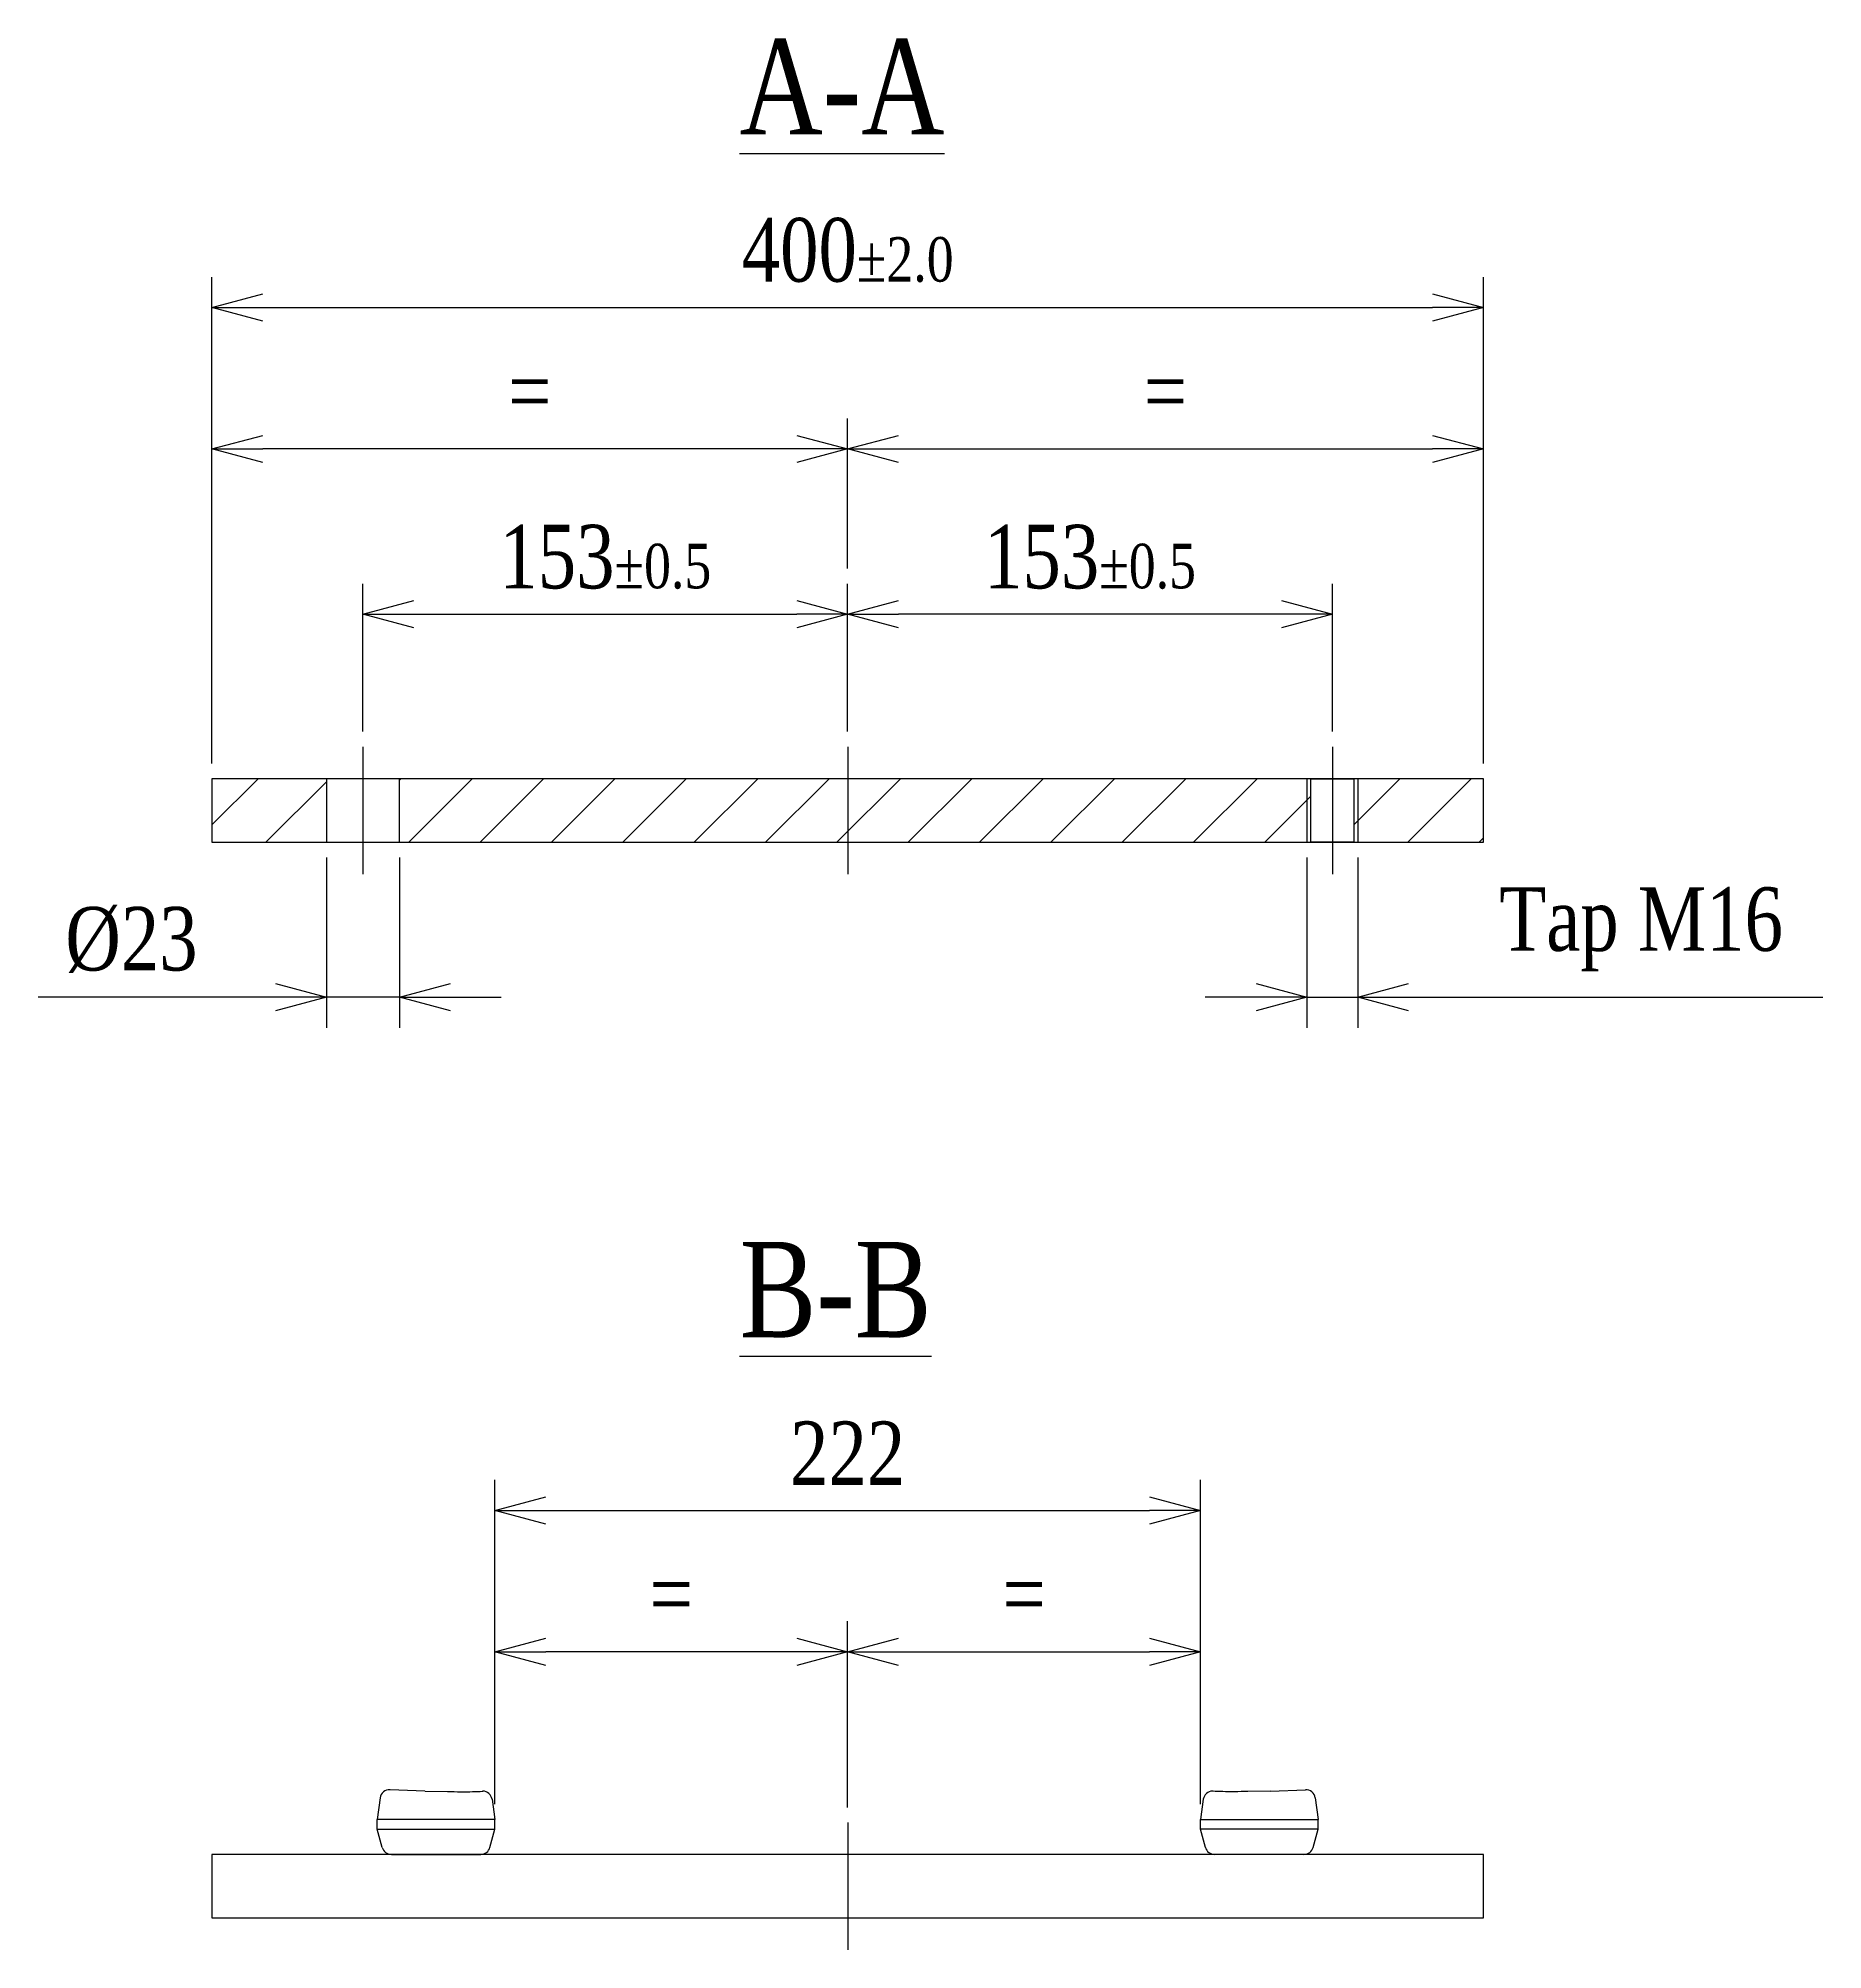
# Model space of a CAD drawing. Header units: millimetres. Extents: x -19541 to 104079, y -3200 to 10399.
# Drawn here: x -6658 to -6096, y 5876 to 6477 of the extents above; entities that cross this region are included whole.
import ezdxf

# ---------------------------------------------------------------- set-up
doc = ezdxf.new("R2010")
doc.units = ezdxf.units.MM
doc.layers.add('KTHUOC', color=2, linetype='Continuous')
doc.layers.add('TK2', color=251, linetype='Continuous')
doc.styles.add('Thuong', font='vntime.shx', dxfattribs={"width": 0.8})
doc.dimstyles.new('LAYOUT', dxfattribs={"dimscale": 0, "dimtxt": 2.5, "dimasz": 2, "dimexe": 1.2, "dimexo": 0.6, "dimgap": 1, "dimtad": 1, "dimtoh": 1, "dimdec": 0, "dimzin": 12, "dimdsep": 46, "dimtxsty": 'Thuong', "dimblk": 'OPEN30', "dimcen": 0, "dimclrd": 256, "dimclre": 256, "dimadec": 1, "dimazin": 3, "dimtfac": 1, "dimtdec": 0, "dimtmove": 0, "dimatfit": 3, "dimldrblk": 'OPEN30', "dimfxl": 1, "dimtzin": 0, "dimarcsym": 2})

# ---------------------------------------------------------------- blocks, each defined once
blk = doc.blocks.new('_Open30')
at = {"color": 0, "linetype": 'ByBlock', "lineweight": -2}
for p, q in [((-1, 0.268), (0, 0)), ((0, 0), (-1, -0.268)), ((0, 0), (-1, 0))]:
    blk.add_line(p, q, dxfattribs=at)
blk = doc.blocks.new('*D279')
at = {"lineweight": -2, "transparency": 16777216}
for p, q in [((-6603, 6249.05), (-6603, 6402.1)), ((-6203, 6249.05), (-6203, 6402.1)), ((-6587, 6392.5), (-6219, 6392.5))]:
    blk.add_line(p, q, dxfattribs=at)
at = {"layer": 'Defpoints', "color": 0, "transparency": 16777216}
for p in [(-6203, 6392.5), (-6603, 6244.25), (-6203, 6244.25)]:
    blk.add_point(p, dxfattribs=at)
at = {"lineweight": -2, "transparency": 16777216, "xscale": 16, "yscale": 16, "zscale": 16, "rotation": 180}
blk.add_blockref('_Open30', (-6603, 6392.5), dxfattribs=at)
at = {"lineweight": -2, "transparency": 16777216, "xscale": 16, "yscale": 16, "zscale": 16}
blk.add_blockref('_Open30', (-6203, 6392.5), dxfattribs=at)
at = {"color": 0, "transparency": 16777216, "insert": (-6403, 6410.5), "char_height": 20, "attachment_point": 5, "style": 'Thuong'}
blk.add_mtext('400{\\H14;±2.0}', dxfattribs=at)
blk = doc.blocks.new('*D280')
at = {"lineweight": -2, "transparency": 16777216}
for p, q in [((-6567, 6219.45), (-6567, 6165.9)), ((-6544, 6219.45), (-6544, 6165.9)), ((-6583, 6175.5), (-6657.66, 6175.5)), ((-6544, 6175.5), (-6567, 6175.5)), ((-6528, 6175.5), (-6512, 6175.5))]:
    blk.add_line(p, q, dxfattribs=at)
at = {"layer": 'Defpoints', "color": 0, "transparency": 16777216}
for p in [(-6567, 6224.25), (-6544, 6224.25), (-6567, 6175.5)]:
    blk.add_point(p, dxfattribs=at)
at = {"lineweight": -2, "transparency": 16777216, "xscale": 16, "yscale": 16, "zscale": 16}
blk.add_blockref('_Open30', (-6567, 6175.5), dxfattribs=at)
at = {"lineweight": -2, "transparency": 16777216, "xscale": 16, "yscale": 16, "zscale": 16, "rotation": 180}
blk.add_blockref('_Open30', (-6544, 6175.5), dxfattribs=at)
at = {"color": 0, "transparency": 16777216, "insert": (-6628.33, 6193.5), "char_height": 20, "attachment_point": 5, "style": 'Thuong'}
blk.add_mtext('%%C23', dxfattribs=at)
blk = doc.blocks.new('*D281')
at = {"lineweight": -2, "transparency": 16777216}
for p, q in [((-6555.5, 6259.05), (-6555.5, 6305.6)), ((-6403, 6259.05), (-6403, 6305.6)), ((-6539.5, 6296), (-6419, 6296))]:
    blk.add_line(p, q, dxfattribs=at)
at = {"layer": 'Defpoints', "color": 0, "transparency": 16777216}
for p in [(-6403, 6296), (-6555.5, 6254.25), (-6403, 6254.25)]:
    blk.add_point(p, dxfattribs=at)
at = {"lineweight": -2, "transparency": 16777216, "xscale": 16, "yscale": 16, "zscale": 16, "rotation": 180}
blk.add_blockref('_Open30', (-6555.5, 6296), dxfattribs=at)
at = {"lineweight": -2, "transparency": 16777216, "xscale": 16, "yscale": 16, "zscale": 16}
blk.add_blockref('_Open30', (-6403, 6296), dxfattribs=at)
at = {"color": 0, "transparency": 16777216, "insert": (-6479.25, 6314), "char_height": 20, "attachment_point": 5, "style": 'Thuong'}
blk.add_mtext('153{\\H14;±0.5}', dxfattribs=at)
blk = doc.blocks.new('*D282')
at = {"lineweight": -2, "transparency": 16777216}
for p, q in [((-6403, 6259.05), (-6403, 6305.6)), ((-6250.5, 6259.05), (-6250.5, 6305.6)), ((-6266.5, 6296), (-6387, 6296))]:
    blk.add_line(p, q, dxfattribs=at)
at = {"layer": 'Defpoints', "color": 0, "transparency": 16777216}
for p in [(-6403, 6296), (-6403, 6254.25), (-6250.5, 6254.25)]:
    blk.add_point(p, dxfattribs=at)
at = {"lineweight": -2, "transparency": 16777216, "xscale": 16, "yscale": 16, "zscale": 16, "rotation": 180}
blk.add_blockref('_Open30', (-6403, 6296), dxfattribs=at)
at = {"lineweight": -2, "transparency": 16777216, "xscale": 16, "yscale": 16, "zscale": 16}
blk.add_blockref('_Open30', (-6250.5, 6296), dxfattribs=at)
at = {"color": 0, "transparency": 16777216, "insert": (-6326.75, 6314), "char_height": 20, "attachment_point": 5, "style": 'Thuong'}
blk.add_mtext('153{\\H14;±0.5}', dxfattribs=at)
blk = doc.blocks.new('*D283')
at = {"lineweight": -2, "transparency": 16777216}
for p, q in [((-6603, 6249.05), (-6603, 6357.6)), ((-6403, 6310.4), (-6403, 6357.6)), ((-6419, 6348), (-6587, 6348))]:
    blk.add_line(p, q, dxfattribs=at)
at = {"layer": 'Defpoints', "color": 0, "transparency": 16777216}
for p in [(-6603, 6348), (-6403, 6305.6), (-6603, 6244.25)]:
    blk.add_point(p, dxfattribs=at)
at = {"lineweight": -2, "transparency": 16777216, "xscale": 16, "yscale": 16, "zscale": 16, "rotation": 180}
blk.add_blockref('_Open30', (-6603, 6348), dxfattribs=at)
at = {"lineweight": -2, "transparency": 16777216, "xscale": 16, "yscale": 16, "zscale": 16}
blk.add_blockref('_Open30', (-6403, 6348), dxfattribs=at)
at = {"color": 0, "transparency": 16777216, "insert": (-6503, 6366), "char_height": 20, "attachment_point": 5, "style": 'Thuong'}
blk.add_mtext('=', dxfattribs=at)
blk = doc.blocks.new('*D284')
at = {"lineweight": -2, "transparency": 16777216}
for p, q in [((-6403, 6310.4), (-6403, 6357.6)), ((-6203, 6249.05), (-6203, 6357.6)), ((-6387, 6348), (-6219, 6348))]:
    blk.add_line(p, q, dxfattribs=at)
at = {"layer": 'Defpoints', "color": 0, "transparency": 16777216}
for p in [(-6203, 6348), (-6403, 6305.6), (-6203, 6244.25)]:
    blk.add_point(p, dxfattribs=at)
at = {"lineweight": -2, "transparency": 16777216, "xscale": 16, "yscale": 16, "zscale": 16, "rotation": 180}
blk.add_blockref('_Open30', (-6403, 6348), dxfattribs=at)
at = {"lineweight": -2, "transparency": 16777216, "xscale": 16, "yscale": 16, "zscale": 16}
blk.add_blockref('_Open30', (-6203, 6348), dxfattribs=at)
at = {"color": 0, "transparency": 16777216, "insert": (-6303, 6366), "char_height": 20, "attachment_point": 5, "style": 'Thuong'}
blk.add_mtext('=', dxfattribs=at)
blk = doc.blocks.new('*D291')
at = {"lineweight": -2, "transparency": 16777216}
for p, q in [((-6514, 5921.55), (-6514, 6023.6)), ((-6292, 5921.55), (-6292, 6023.6)), ((-6498, 6014), (-6308, 6014))]:
    blk.add_line(p, q, dxfattribs=at)
at = {"layer": 'Defpoints', "color": 0, "transparency": 16777216}
for p in [(-6292, 6014), (-6514, 5916.75), (-6292, 5916.75)]:
    blk.add_point(p, dxfattribs=at)
at = {"lineweight": -2, "transparency": 16777216, "xscale": 16, "yscale": 16, "zscale": 16, "rotation": 180}
blk.add_blockref('_Open30', (-6514, 6014), dxfattribs=at)
at = {"lineweight": -2, "transparency": 16777216, "xscale": 16, "yscale": 16, "zscale": 16}
blk.add_blockref('_Open30', (-6292, 6014), dxfattribs=at)
at = {"color": 0, "transparency": 16777216, "insert": (-6403, 6032), "char_height": 20, "attachment_point": 5, "style": 'Thuong'}
blk.add_mtext('222', dxfattribs=at)
blk = doc.blocks.new('*D294')
at = {"lineweight": -2, "transparency": 16777216}
for p, q in [((-6514, 5921.55), (-6514, 5979.1)), ((-6403, 5920.55), (-6403, 5979.1)), ((-6419, 5969.5), (-6498, 5969.5))]:
    blk.add_line(p, q, dxfattribs=at)
at = {"layer": 'Defpoints', "color": 0, "transparency": 16777216}
for p in [(-6514, 5969.5), (-6514, 5916.75), (-6403, 5915.75)]:
    blk.add_point(p, dxfattribs=at)
at = {"lineweight": -2, "transparency": 16777216, "xscale": 16, "yscale": 16, "zscale": 16, "rotation": 180}
blk.add_blockref('_Open30', (-6514, 5969.5), dxfattribs=at)
at = {"lineweight": -2, "transparency": 16777216, "xscale": 16, "yscale": 16, "zscale": 16}
blk.add_blockref('_Open30', (-6403, 5969.5), dxfattribs=at)
at = {"color": 0, "transparency": 16777216, "insert": (-6458.5, 5987.5), "char_height": 20, "attachment_point": 5, "style": 'Thuong'}
blk.add_mtext('=', dxfattribs=at)
blk = doc.blocks.new('*D295')
at = {"lineweight": -2, "transparency": 16777216}
for p, q in [((-6403, 5920.55), (-6403, 5979.1)), ((-6292, 5921.55), (-6292, 5979.1)), ((-6387, 5969.5), (-6308, 5969.5))]:
    blk.add_line(p, q, dxfattribs=at)
at = {"layer": 'Defpoints', "color": 0, "transparency": 16777216}
for p in [(-6292, 5969.5), (-6403, 5915.75), (-6292, 5916.75)]:
    blk.add_point(p, dxfattribs=at)
at = {"lineweight": -2, "transparency": 16777216, "xscale": 16, "yscale": 16, "zscale": 16, "rotation": 180}
blk.add_blockref('_Open30', (-6403, 5969.5), dxfattribs=at)
at = {"lineweight": -2, "transparency": 16777216, "xscale": 16, "yscale": 16, "zscale": 16}
blk.add_blockref('_Open30', (-6292, 5969.5), dxfattribs=at)
at = {"color": 0, "transparency": 16777216, "insert": (-6347.5, 5987.5), "char_height": 20, "attachment_point": 5, "style": 'Thuong'}
blk.add_mtext('=', dxfattribs=at)
blk = doc.blocks.new('*D296')
at = {"lineweight": -2, "transparency": 16777216}
for p, q in [((-6258.5, 6219.45), (-6258.5, 6165.9)), ((-6242.5, 6219.45), (-6242.5, 6165.9)), ((-6274.5, 6175.5), (-6290.5, 6175.5)), ((-6258.5, 6175.5), (-6242.5, 6175.5)), ((-6226.5, 6175.5), (-6096.21, 6175.5))]:
    blk.add_line(p, q, dxfattribs=at)
at = {"layer": 'Defpoints', "color": 0, "transparency": 16777216}
for p in [(-6258.5, 6224.25), (-6242.5, 6224.25), (-6242.5, 6175.5)]:
    blk.add_point(p, dxfattribs=at)
at = {"lineweight": -2, "transparency": 16777216, "xscale": 16, "yscale": 16, "zscale": 16}
blk.add_blockref('_Open30', (-6258.5, 6175.5), dxfattribs=at)
at = {"lineweight": -2, "transparency": 16777216, "xscale": 16, "yscale": 16, "zscale": 16, "rotation": 180}
blk.add_blockref('_Open30', (-6242.5, 6175.5), dxfattribs=at)
at = {"color": 0, "transparency": 16777216, "insert": (-6153.35, 6196.83), "char_height": 20, "attachment_point": 5, "style": 'Thuong'}
blk.add_mtext('Tap M16', dxfattribs=at)

msp = doc.modelspace()

# ---------------------------------------------------------------- hatches: boundary and pattern name
h = msp.add_hatch()
h.set_pattern_fill('ANSI31', color=256, scale=5)
h.set_pattern_definition([(45, (0, -31.5), (-11.22532, 11.22532), [])])
h.paths.add_polyline_path([(-6257.248, 6244.248), (-6402.998, 6244.248), (-6402.998, 6224.248), (-6257.248, 6224.248)])
h.paths.add_polyline_path([(-6402.998, 6244.248), (-6543.998, 6244.248), (-6543.998, 6224.248), (-6402.998, 6224.248)])
h.paths.add_polyline_path([(-6566.998, 6244.248), (-6602.998, 6244.248), (-6602.998, 6224.248), (-6566.998, 6224.248)])
h.paths.add_polyline_path([(-6202.998, 6244.248), (-6243.748, 6244.248), (-6243.748, 6224.248), (-6202.998, 6224.248)])

# ---------------------------------------------------------------- linework, layer by layer
at = {"layer": 'KTHUOC'}
for p, q in [((-6535.995, 5925.661), (-6546.991, 5926.104)), ((-6535.942, 5925.66), (-6528.945, 5925.538)), ((-6270.053, 5925.66), (-6277.05, 5925.538)), ((-6270, 5925.661), (-6259.004, 5926.104)), ((-6550.085, 5923.507), (-6550.995, 5916.748)), ((-6514.89, 5923.1), (-6513.998, 5916.748)), ((-6291.105, 5923.1), (-6291.998, 5916.748)), ((-6255.91, 5923.507), (-6255, 5916.748)), ((-6513.998, 5916.748), (-6550.995, 5916.748)), ((-6550.995, 5913.748), (-6550.995, 5916.748)), ((-6550.995, 5913.748), (-6513.998, 5913.748)), ((-6549.447, 5907.971), (-6550.995, 5913.748)), ((-6515.545, 5907.971), (-6513.998, 5913.748)), ((-6513.998, 5913.748), (-6513.998, 5916.748)), ((-6291.998, 5916.748), (-6255, 5916.748)), ((-6291.998, 5913.748), (-6291.998, 5916.748)), ((-6255, 5913.748), (-6291.998, 5913.748)), ((-6290.45, 5907.971), (-6291.998, 5913.748)), ((-6256.548, 5907.971), (-6255, 5913.748)), ((-6255, 5913.748), (-6255, 5916.748)), ((-6546.549, 5905.748), (-6518.443, 5905.748)), ((-6259.446, 5905.748), (-6287.552, 5905.748))]:
    msp.add_line(p, q, dxfattribs=at)
at = {"layer": 'KTHUOC', "color": 3}
for points in [[(-6602.998, 6224.248), (-6202.998, 6224.248), (-6202.998, 6244.248), (-6602.998, 6244.248)], [(-6566.998, 6224.248), (-6543.998, 6224.248), (-6543.998, 6244.248), (-6566.998, 6244.248)], [(-6243.748, 6224.248), (-6257.248, 6224.248), (-6257.248, 6244.248), (-6243.748, 6244.248)], [(-6602.998, 5885.748), (-6202.998, 5885.748), (-6202.998, 5905.748), (-6602.998, 5905.748)]]:
    msp.add_lwpolyline(points, close=True, dxfattribs=at)
at = {"layer": 'KTHUOC'}
for centre, start, end in [((-6547.112, 5923.106), 87.695425, 172.333294), ((-6517.861, 5922.683), 8, 89.003841), ((-6288.134, 5922.683), 90.996159, 172), ((-6258.883, 5923.106), 7.666706, 92.304575), ((-6546.549, 5908.748), 195, 270), ((-6518.443, 5908.748), 270, 345), ((-6287.552, 5908.748), 195, 270), ((-6259.446, 5908.748), 270, 345)]:
    msp.add_arc(centre, 3, start, end, dxfattribs=at)
for points in [[(-6528.945, 5925.538), (-6527.465, 5925.512), (-6526.04, 5925.495), (-6523.305, 5925.482), (-6522.096, 5925.485), (-6520.528, 5925.505), (-6519.605, 5925.523), (-6518.922, 5925.55), (-6518.079, 5925.598), (-6517.803, 5925.636), (-6517.809, 5925.681)], [(-6277.05, 5925.538), (-6278.531, 5925.512), (-6279.955, 5925.495), (-6282.691, 5925.482), (-6283.899, 5925.485), (-6285.467, 5925.505), (-6286.39, 5925.523), (-6287.074, 5925.55), (-6287.916, 5925.598), (-6288.192, 5925.636), (-6288.186, 5925.681)]]:
    msp.add_open_spline(points, degree=3, knots=[0, 0, 0, 0, 0.25, 0.25, 0.5, 0.5, 0.625, 0.75, 0.75, 1, 1, 1, 1], dxfattribs=at)
at = {"layer": 'TK2'}
for p, q in [((-6555.498, 6254.248), (-6555.498, 6214.248)), ((-6250.498, 6254.248), (-6250.498, 6214.248)), ((-6258.498, 6244.248), (-6258.498, 6224.248)), ((-6242.498, 6244.248), (-6242.498, 6224.248))]:
    msp.add_line(p, q, dxfattribs=at)
at = {"layer": 'TK2', "ltscale": 0.01}
for p, q in [((-6402.998, 6254.248), (-6402.998, 6214.248)), ((-6250.498, 6254.248), (-6250.498, 6214.248)), ((-6402.998, 5915.748), (-6402.998, 5875.748))]:
    msp.add_line(p, q, dxfattribs=at)

# ---------------------------------------------------------------- texts
at = {"char_height": 30, "attachment_point": 1, "style": 'Thuong'}
for s, insert in [('{\\LA-A}', (-6437, 6477)), ('{\\LB-B}', (-6437, 6098.5))]:
    msp.add_mtext(s, dxfattribs=dict(at, insert=insert))

# ---------------------------------------------------------------- dimensions: what is measured, and where the dimension line sits
for base, p1, p2, override, picture, middle in [((-6202.998, 6392.5), (-6602.998, 6244.248), (-6202.998, 6244.248), {"dimgap": 1, "dimtol": 1, "dimlim": 0, "dimtp": 2, "dimtm": 2, "dimtfac": 0.7, "dimtdec": 1}, '*D279', (-6402.998, 6410.5)), ((-6402.997612683, 6296), (-6555.497612683, 6254.247927414), (-6402.997612683, 6254.247927414), {"dimtol": 1, "dimtp": 0.5, "dimtm": 0.5, "dimtfac": 0.7, "dimtdec": 1}, '*D281', (-6479.247612683, 6314))]:
    dim = msp.add_linear_dim(base=base, p1=p1, p2=p2, dimstyle='LAYOUT', override=override)
    dim.commit()
    dim.dimension.update_dxf_attribs({"geometry": picture, "text_midpoint": middle})
for base, p1, p2, text, picture, middle in [((-6602.998, 6348), (-6402.998, 6305.6), (-6602.998, 6244.248), '=', '*D283', (-6502.998, 6366)), ((-6242.498, 6175.5), (-6258.498, 6224.248), (-6242.498, 6224.248), 'Tap M<>', '*D296', (-6153.355, 6196.833)), ((-6566.998, 6175.5), (-6543.998, 6224.248), (-6566.998, 6224.248), '%%C<>', '*D280', (-6628.331, 6193.5)), ((-6513.998, 5969.5), (-6402.998, 5915.748), (-6513.998, 5916.748), '=', '*D294', (-6458.498, 5987.5))]:
    dim = msp.add_linear_dim(base=base, p1=p1, p2=p2, text=text, dimstyle='LAYOUT')
    dim.commit()
    dim.dimension.update_dxf_attribs({"geometry": picture, "text_midpoint": middle})
for base, p1, p2, picture, middle in [((-6202.998, 6348), (-6402.998, 6305.6), (-6202.998, 6244.248), '*D284', (-6302.998, 6366)), ((-6291.998, 5969.5), (-6402.998, 5915.748), (-6291.998, 5916.748), '*D295', (-6347.498, 5987.5))]:
    dim = msp.add_linear_dim(base=base, p1=p1, p2=p2, angle=180, text='=', dimstyle='LAYOUT')
    dim.commit()
    dim.dimension.update_dxf_attribs({"geometry": picture, "text_midpoint": middle})
dim = msp.add_linear_dim(base=(-6402.997612683, 6296), p1=(-6250.497612683, 6254.247927414), p2=(-6402.997612683, 6254.247927414), angle=180, dimstyle='LAYOUT', override={"dimtol": 1, "dimtp": 0.5, "dimtm": 0.5, "dimtfac": 0.7, "dimtdec": 1})
dim.commit()
dim.dimension.update_dxf_attribs({"geometry": '*D282', "text_midpoint": (-6326.747612683, 6314)})
dim = msp.add_linear_dim(base=(-6291.998, 6014), p1=(-6513.998, 5916.748), p2=(-6291.998, 5916.748), dimstyle='LAYOUT')
dim.commit()
dim.dimension.update_dxf_attribs({"geometry": '*D291', "text_midpoint": (-6402.998, 6032)})

doc.saveas('drawing.dxf')
